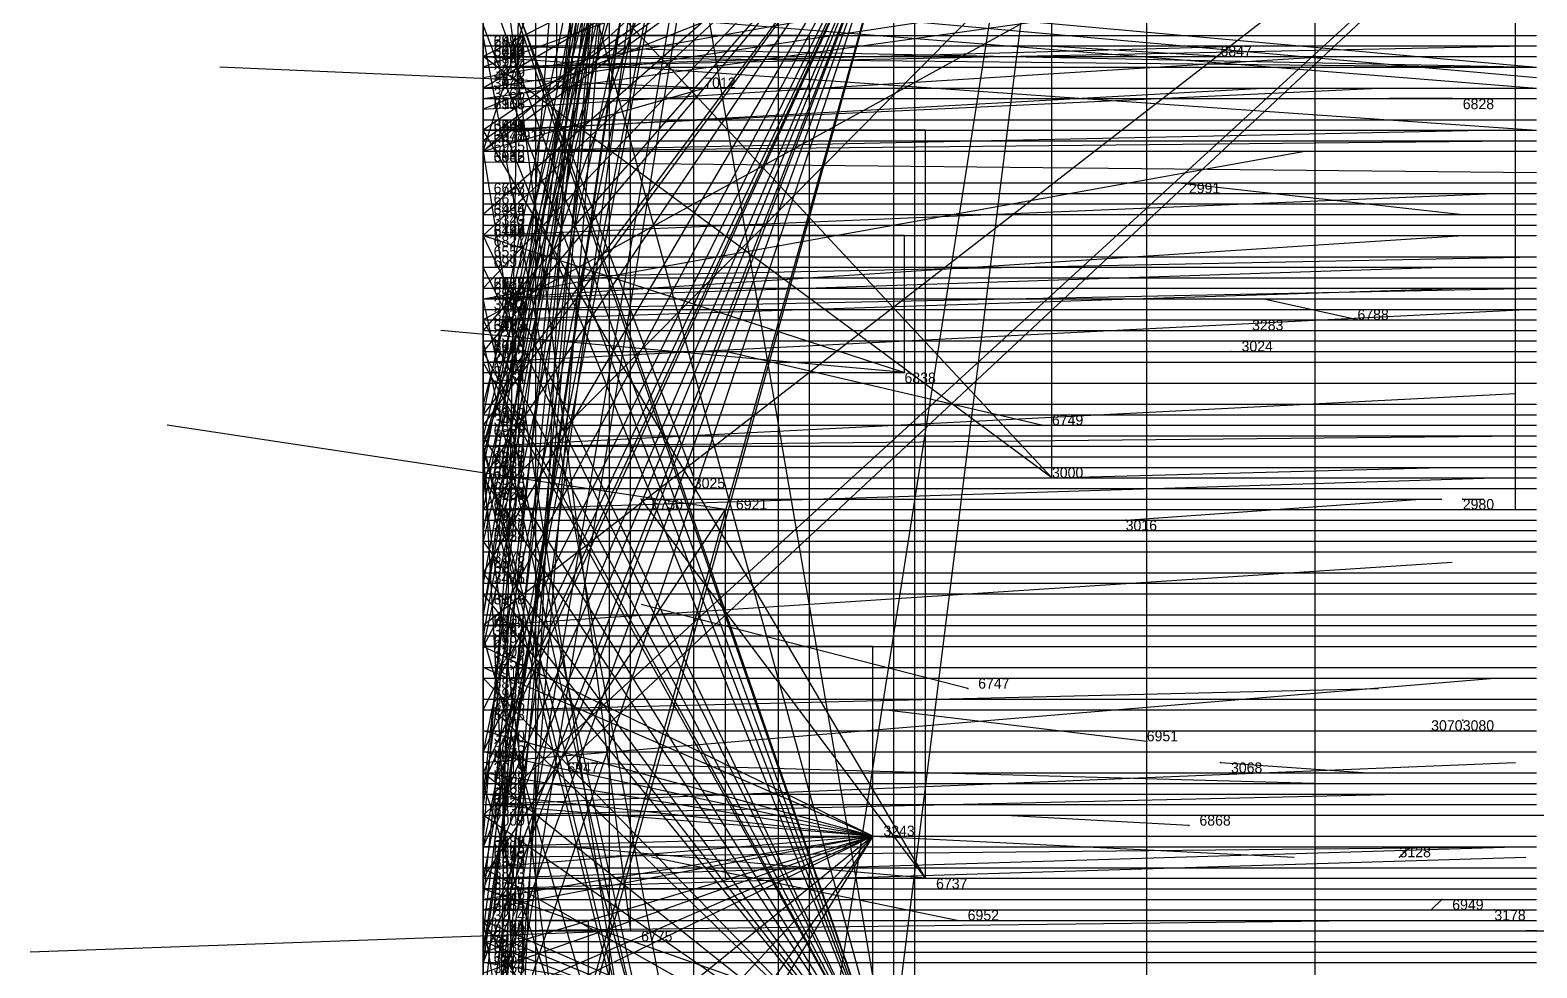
# Model space of a CAD drawing. Extents: x -0.07 to 1.1, y -0.07 to 1.1.
# Drawn here: x -0.043 to 0.1, y 0.8145 to 0.9035 of the extents above; entities that cross this region are included whole.
import ezdxf

# ---------------------------------------------------------------- set-up
doc = ezdxf.new("R2010")
doc.units = 0
for name, color, linetype in [('Clients', 3, 'CONTINUOUS'), ('Facilities', 3, 'CONTINUOUS'), ('Facilities_lines', 3, 'CONTINUOUS'), ('Min_max_boxes', 1, 'CONTINUOUS'), ('Normals', 1, 'CONTINUOUS'), ('Source_points', 5, 'CONTINUOUS'), ('Text', 3, 'CONTINUOUS')]:
    doc.layers.add(name, color=color, linetype=linetype)

msp = doc.modelspace()

# ---------------------------------------------------------------- linework, layer by layer
at = {"layer": 'Clients', "color": 5}
for p in [(0, 0.903, 0.193), (0, 0.901, 0.243), (0, 0.901, 0.267), (0, 0.9, 0.993), (0, 0.899, 0.023), (0, 0.898, 0.191), (0, 0.898, 0.024), (0, 0.897, 0.027), (0.021, 0.898, 1), (0, 0.896, 0.988), (0, 0.894, 0.147), (0, 0.894, 0.212), (0, 0.894, 0.986), (0.002, 0.894, 1), (0, 0.893, 0.146), (0, 0.892, 0.141), (0, 0.889, 0.797), (0, 0.886, 0.086), (0, 0.886, 0.303), (0, 0.885, 0.868), (0, 0.884, 0.244), (0, 0.884, 0.24), (0, 0.884, 0.897), (0, 0.881, 0.8), (0, 0.879, 0.207), (0, 0.879, 0.294), (0, 0.878, 0.226), (0, 0.878, 0.049), (0, 0.878, 0.019), (0, 0.878, 0.339), (0, 0.876, 0.273), (0, 0.876, 0.813), (0, 0.876, 0.979), (0, 0.875, 0.187), (0, 0.875, 0.288), (0, 0.874, 0.244), (0, 0.873, 0.178), (0, 0.873, 0.809), (0, 0.872, 0.769), (0, 0.87, 0.3), (0.04, 0.871, 1), (0, 0.868, 0.422), (0, 0.868, 0.669), (0, 0.867, 0.095), (0, 0.867, 0.419), (0, 0.866, 0.098), (0, 0.865, 0.653), (0, 0.865, 0.765), (0, 0.864, 0.093), (0, 0.863, 0.598), (0, 0.862, 0.093), (0, 0.862, 0.528), (0, 0.861, 0.189), (0, 0.861, 0.821), (0, 0.86, 0.825), (0, 0.86, 0.677), (0, 0.86, 0.68), (0, 0.86, 0.715), (0.02, 0.861), (0.015, 0.859, 1), (0, 0.858, 0.518), (0, 0.857, 0.259), (0, 0.857, 0.342), (0.023, 0.858, 1), (0, 0.856, 0.425), (0, 0.855, 0.679), (0, 0.855, 0.897), (0, 0.852, 0.129), (0, 0.852, 0.379), (0, 0.852, 0.833), (0, 0.851, 0.4), (0, 0.85, 0.422), (0, 0.85, 0.912), (0, 0.848, 0.432), (0, 0.848, 0.551), (0, 0.847, 0.459), (0, 0.847, 0.977), (0, 0.846, 0.178), (0, 0.846, 0.273), (0, 0.846, 0.45), (0, 0.845, 0.149), (0, 0.845, 0.27), (0, 0.845, 0.722), (0, 0.843, 0.341), (0, 0.842, 0.866), (0, 0.842, 0.855), (0, 0.839, 0.201), (0.001, 0.839, 1), (0, 0.837, 0.337), (0, 0.835, 0.146), (0, 0.835, 0.318), (0, 0.835, 0.669), (0.008, 0.834, 1), (0, 0.833, 0.167), (0, 0.833, 0.17), (0, 0.833, 0.809), (0, 0.832, 0.188), (0, 0.832, 0.144), (0, 0.831, 0.403), (0, 0.831, 0.608), (0, 0.83, 0.302), (0, 0.83, 0.274), (0, 0.83, 0.579), (0, 0.829, 0.835), (0, 0.829, 0.999), (0, 0.827, 0.529), (0, 0.826, 0.13), (0, 0.826, 0.268), (0, 0.826, 0.704), (0, 0.826, 0.531), (0, 0.824, 0.349), (0, 0.824, 0.808), (0, 0.823, 0.704), (0, 0.822, 0.166), (0, 0.822, 0.227), (0, 0.821, 0.276), (0, 0.821, 0.409), (0, 0.821, 0.635), (0, 0.82, 0.246), (0, 0.82, 0.413), (0, 0.819, 0.875), (0, 0.818, 0.572), (0, 0.818, 1), (0, 0.817, 0.118), (0, 0.817, 0.86), (0, 0.817, 0.806), (0.014, 0.818, 1), (0, 0.816, 0.231), (0, 0.816, 0.508), (0, 0.816, 0.751), (0, 0.815, 0.129), (0, 0.815, 0.225), (0, 0.815, 0.498)]:
    msp.add_point(p, dxfattribs=at)
at = {"layer": 'Facilities', "color": 3}
for p in [(0, 0.902, 0.378), (0, 0.902, 0.55), (0, 0.902, 0.8), (0, 0.901, 0.66), (0, 0.901, 0.528), (0, 0.901, 0.958), (0, 0.9, 0.06), (0, 0.9, 0.502), (0.07, 0.901, 1), (0, 0.898, 0.414), (0, 0.897, 0.443), (0.092, 0.897, 1), (0, 0.895, 0.467), (0, 0.894, 0.449), (0, 0.893, 0.516), (0, 0.892, 0.723), (0, 0.892, 0.967), (0, 0.892, 0.957), (0, 0.891, 0.935), (0.066, 0.889), (0, 0.888, 0.724), (0, 0.887, 0.552), (0, 0.886, 0.783), (0, 0.885, 0.478), (0, 0.885, 0.364), (0, 0.884, 0.969), (0, 0.882, 0.591), (0, 0.88, 0.072), (0, 0.88, 0.078), (0, 0.88, 0.654), (0, 0.878, 0.045), (0, 0.877, 0.072), (0, 0.877, 0.493), (0, 0.876, 0.453), (0.083, 0.876, 1), (0, 0.874, 0.75), (0.073, 0.875), (0.071, 0.873), (0, 0.872, 0.065), (0.053, 0.866, 1), (0, 0.864, 0.058), (0, 0.864, 0.944), (0, 0.861, 0.924), (0.054, 0.861), (0.093, 0.859), (0, 0.858, 0.952), (0.061, 0.857), (0, 0.854, 0.082), (0, 0.847, 0.072), (0, 0.84, 0.92), (0.046, 0.841, 1), (0.09, 0.837), (0.093, 0.838), (0.063, 0.836, 1), (0, 0.834, 0.951), (0.07, 0.834), (0, 0.83, 0.944), (0.037, 0.827), (0.067, 0.828, 1), (0, 0.825, 0.05), (0.087, 0.825), (0, 0.823, 0.945), (0.042, 0.823, 1), (0, 0.822, 0.928), (0, 0.82, 0.049), (0.091, 0.821, 1), (0.096, 0.82), (0, 0.819, 0.911), (0.045, 0.819, 1), (0.1, 0.818, 1)]:
    msp.add_point(p, dxfattribs=at)
at = {"layer": 'Facilities_lines', "color": 3}
for p, q in [((0.027, 1, 0.46), (0, 0.846, 0.45)), ((0.027, 1, 0.46), (0, 0.867, 0.419)), ((0.027, 1, 0.46), (0, 0.848, 0.432)), ((0.027, 1, 0.46), (0, 0.805, 0.481)), ((0.027, 1, 0.46), (0, 0.851, 0.4)), ((0.027, 1, 0.46), (0, 0.856, 0.425)), ((0.027, 1, 0.46), (0, 0.815, 0.498)), ((0.027, 1, 0.46), (0, 0.862, 0.528)), ((0.027, 1, 0.46), (0, 0.816, 0.508)), ((0.027, 1, 0.46), (0, 0.858, 0.518)), ((0.014, 1, 0.465), (0, 0.827, 0.529)), ((0.034, 1, 0.676), (0, 0.855, 0.679)), ((0.034, 1, 0.676), (0, 0.86, 0.677)), ((0.034, 1, 0.676), (0, 0.86, 0.68)), ((0.034, 1, 0.676), (0, 0.823, 0.704)), ((0.034, 1, 0.676), (0, 0.865, 0.653)), ((0.034, 1, 0.676), (0, 0.792, 0.672)), ((0.034, 1, 0.676), (0, 0.826, 0.704)), ((0.034, 1, 0.676), (0, 0.801, 0.676)), ((0.034, 1, 0.676), (0, 0.868, 0.669)), ((0.034, 1, 0.676), (0, 0.86, 0.715)), ((0.034, 1, 0.676), (0, 0.863, 0.598)), ((0.034, 1, 0.676), (0, 0.835, 0.669)), ((0.034, 1, 0.676), (0, 0.845, 0.722)), ((0.019, 1, 0.651), (0, 0.821, 0.635)), ((0.019, 1, 0.651), (0, 0.77, 0.652)), ((0.019, 1, 0.651), (0, 0.788, 0.644)), ((0.019, 1, 0.651), (0, 0.793, 0.649)), ((0.019, 1, 0.651), (0, 0.81, 0.627)), ((0.019, 1, 0.651), (0, 0.831, 0.608)), ((0.023, 1, 0.613), (0, 0.83, 0.579)), ((0.023, 1, 0.613), (0, 0.848, 0.551)), ((0.023, 1, 0.613), (0, 0.818, 0.572)), ((0.005, 1, 0.964), (0, 0.716, 0.995)), ((0.063, 1, 0.037), (0.028, 0.776)), ((0.063, 1, 0.037), (0.033, 0.76)), ((0.039, 0.802, 1), (0.006, 0.995, 1)), ((0, 0.992, 0.015), (0, 0.898, 0.024)), ((0, 0.988, 0.51), (0, 0.774, 0.469)), ((0, 0.982, 0.399), (0, 0.779, 0.402)), ((0, 0.73, 0.036), (0.012, 0.981)), ((0, 0.864, 0.944), (0.041, 0.978, 1)), ((0, 0.968, 0.755), (0, 0.743, 0.751)), ((0, 0.968, 0.755), (0, 0.744, 0.752)), ((0, 0.968, 0.755), (0, 0.718, 0.756)), ((0, 0.968, 0.755), (0, 0.774, 0.737)), ((0, 0.968, 0.755), (0, 0.816, 0.751)), ((0, 0.968, 0.755), (0, 0.805, 0.723)), ((0, 0.968, 0.755), (0, 0.794, 0.713)), ((0, 0.968, 0.755), (0, 0.797, 0.721)), ((0, 0.968, 0.755), (0, 0.798, 0.75)), ((0, 0.968, 0.755), (0, 0.774, 0.747)), ((0, 0.968, 0.755), (0, 0.86, 0.825)), ((0, 0.968, 0.755), (0, 0.889, 0.797)), ((0, 0.968, 0.755), (0, 0.885, 0.868)), ((0, 0.892, 0.967), (0.079, 0.964, 1)), ((0, 0.961, 0.391), (0, 0.711, 0.386)), ((0, 0.96, 0.397), (0, 0.738, 0.421)), ((0, 0.96, 0.397), (0, 0.724, 0.389)), ((0, 0.96, 0.397), (0, 0.713, 0.394)), ((0, 0.96, 0.397), (0, 0.724, 0.389)), ((0, 0.878, 0.045), (0, 0.957, 0.011)), ((0, 0.858, 0.952), (0.098, 0.957, 1)), ((0, 0.955, 0.549), (0, 0.699, 0.543)), ((0, 0.955, 0.549), (0, 0.728, 0.539)), ((0, 0.955, 0.549), (0, 0.722, 0.546)), ((0, 0.955, 0.549), (0, 0.718, 0.54)), ((0, 0.955, 0.549), (0, 0.703, 0.541)), ((0, 0.955, 0.549), (0, 0.803, 0.479)), ((0, 0.955, 0.549), (0, 0.726, 0.518)), ((0, 0.955, 0.549), (0, 0.826, 0.531)), ((0, 0.955, 0.549), (0, 0.757, 0.579)), ((0, 0.955, 0.549), (0, 0.765, 0.592)), ((0, 0.955, 0.549), (0, 0.77, 0.566)), ((0, 0.955, 0.549), (0, 0.798, 0.573)), ((0, 0.955, 0.549), (0, 0.81, 0.485)), ((0, 0.955, 0.549), (0, 0.761, 0.497)), ((0, 0.955, 0.549), (0, 0.779, 0.497)), ((0, 0.955, 0.549), (0, 0.755, 0.501)), ((0, 0.955, 0.549), (0, 0.745, 0.514)), ((0, 0.955, 0.549), (0, 0.77, 0.507)), ((0, 0.955, 0.549), (0, 0.748, 0.528)), ((0, 0.955, 0.549), (0, 0.79, 0.551)), ((0, 0.955, 0.549), (0, 0.783, 0.54)), ((0, 0.955, 0.549), (0, 0.741, 0.575)), ((0, 0.955, 0.549), (0, 0.754, 0.576)), ((0, 0.955, 0.549), (0, 0.76, 0.566)), ((0, 0.955, 0.549), (0, 0.765, 0.518)), ((0, 0.955, 0.549), (0, 0.781, 0.586)), ((0, 0.955, 0.549), (0, 0.793, 0.568)), ((0, 0.955, 0.549), (0, 0.766, 0.581)), ((0, 0.951, 0.371), (0, 0.783, 0.436)), ((0.129, 0.947, 1), (0, 0.896, 0.988)), ((0.129, 0.947, 1), (0, 0.876, 0.979)), ((0.129, 0.947, 1), (0, 0.9, 0.993)), ((0.129, 0.947, 1), (0, 0.829, 0.999)), ((0.129, 0.947, 1), (0, 0.847, 0.977)), ((0.129, 0.947, 1), (0.008, 0.834, 1)), ((0.039, 0.802, 1), (0, 0.944, 0.979)), ((0, 0.94, 0.318), (0, 0.85, 0.422)), ((0, 0.94, 0.318), (0, 0.79, 0.411)), ((0, 0.94, 0.318), (0, 0.82, 0.413)), ((0, 0.94, 0.318), (0, 0.847, 0.459)), ((0, 0.94, 0.318), (0, 0.868, 0.422)), ((0, 0.94, 0.318), (0, 0.821, 0.409)), ((0, 0.938, 0.345), (0, 0.784, 0.439)), ((0, 0.937, 0.461), (0, 0.759, 0.468)), ((0, 0.937, 0.461), (0, 0.752, 0.483)), ((0, 0.937, 0.461), (0, 0.737, 0.491)), ((0, 0.937, 0.461), (0, 0.722, 0.477)), ((0, 0.934, 0.407), (0, 0.698, 0.403)), ((0, 0.934, 0.407), (0, 0.705, 0.413)), ((0, 0.934, 0.407), (0, 0.738, 0.452)), ((0, 0.934, 0.407), (0, 0.693, 0.4)), ((0, 0.934, 0.407), (0, 0.702, 0.425)), ((0, 0.932, 0.7), (0, 0.756, 0.708)), ((0, 0.932, 0.7), (0, 0.74, 0.721)), ((0, 0.932, 0.7), (0, 0.749, 0.693)), ((0, 0.932, 0.7), (0, 0.72, 0.721)), ((0, 0.932, 0.7), (0, 0.718, 0.7)), ((0, 0.932, 0.7), (0, 0.705, 0.682)), ((0, 0.932, 0.7), (0, 0.72, 0.705)), ((0, 0.932, 0.7), (0, 0.73, 0.715)), ((0, 0.932, 0.7), (0, 0.742, 0.666)), ((0, 0.932, 0.7), (0, 0.749, 0.659)), ((0, 0.932, 0.7), (0, 0.742, 0.641)), ((0, 0.932, 0.7), (0, 0.759, 0.661)), ((0, 0.892, 0.967), (0.012, 0.93, 1)), ((0, 0.928, 0.66), (0, 0.739, 0.612)), ((0, 0.928, 0.66), (0, 0.703, 0.646)), ((0, 0.878, 0.045), (0, 0.926, 0.025)), ((0, 0.926, 0.689), (0, 0.676, 0.687)), ((0, 0.926, 0.689), (0, 0.687, 0.69)), ((0, 0.926, 0.689), (0, 0.752, 0.624)), ((0, 0.926, 0.689), (0, 0.749, 0.633)), ((0, 0.864, 0.944), (0.018, 0.925, 1)), ((0, 0.924, 0.882), (0.014, 0.818, 1)), ((0.041, 0.922), (0, 0.817, 0.118)), ((0.041, 0.922), (0, 0.833, 0.167)), ((0.041, 0.922), (0, 0.822, 0.166)), ((0.041, 0.922), (0, 0.776, 0.092)), ((0.041, 0.922), (0, 0.892, 0.141)), ((0.041, 0.922), (0, 0.839, 0.201)), ((0.041, 0.922), (0, 0.893, 0.146)), ((0.041, 0.922), (0, 0.866, 0.098)), ((0.041, 0.922), (0, 0.774, 0.086)), ((0.041, 0.922), (0, 0.867, 0.095)), ((0.041, 0.922), (0, 0.835, 0.146)), ((0.041, 0.922), (0, 0.826, 0.13)), ((0.041, 0.922), (0, 0.873, 0.178)), ((0.041, 0.922), (0, 0.886, 0.086)), ((0.041, 0.922), (0, 0.884, 0.244)), ((0.041, 0.922), (0, 0.809, 0.12)), ((0.041, 0.922), (0, 0.884, 0.24)), ((0.041, 0.922), (0, 0.815, 0.129)), ((0.041, 0.922), (0, 0.875, 0.187)), ((0.041, 0.922), (0, 0.861, 0.189)), ((0.041, 0.922), (0, 0.832, 0.144)), ((0.041, 0.922), (0, 0.894, 0.147)), ((0.041, 0.922), (0, 0.852, 0.129)), ((0.041, 0.922), (0, 0.8, 0.09)), ((0.041, 0.922), (0, 0.894, 0.212)), ((0.041, 0.922), (0, 0.879, 0.207)), ((0.041, 0.922), (0, 0.898, 0.191)), ((0.041, 0.922), (0, 0.845, 0.149)), ((0.041, 0.922), (0, 0.901, 0.267)), ((0.054, 0.861), (0, 0.919, 0.115)), ((0.039, 0.802, 1), (0, 0.915, 0.866)), ((0, 0.914, 0.134), (0.02, 0.861)), ((0, 0.914, 0.462), (0, 0.701, 0.491)), ((0, 0.914, 0.462), (0, 0.677, 0.449)), ((0, 0.914, 0.462), (0, 0.689, 0.482)), ((0, 0.914, 0.462), (0, 0.698, 0.442)), ((0.039, 0.802, 1), (0, 0.914, 0.864)), ((0.039, 0.802, 1), (0, 0.909, 0.849)), ((0, 0.878, 0.045), (0, 0.905, 0.006)), ((0.039, 0.802, 1), (0, 0.904, 0.903)), ((0.031, 0.737), (0, 0.903, 0.193)), ((0.054, 0.861), (0, 0.901, 0.243)), ((0, 0.901, 0.66), (0, 0.662, 0.657)), ((0, 0.901, 0.66), (0, 0.728, 0.589)), ((0, 0.659, 0.037), (0, 0.899, 0.023)), ((0, 0.892, 0.967), (0.021, 0.898, 1)), ((0, 0.878, 0.045), (0, 0.897, 0.027)), ((0.042, 0.823, 1), (0, 0.894, 0.986)), ((0.039, 0.802, 1), (0.002, 0.894, 1)), ((0, 0.892, 0.967), (0.023, 0.747, 1)), ((0, 0.878, 0.045), (0, 0.886, 0.303)), ((0.039, 0.802, 1), (0, 0.884, 0.897)), ((0, 0.884, 0.969), (0.04, 0.871, 1)), ((0.039, 0.802, 1), (0, 0.881, 0.8)), ((0, 0.878, 0.045), (0, 0.879, 0.294)), ((0.031, 0.737), (0, 0.878, 0.226)), ((0, 0.878, 0.045), (0, 0.768, 0.015)), ((0, 0.878, 0.045), (0, 0.878, 0.049)), ((0, 0.878, 0.045), (0, 0.766, 0.028)), ((0, 0.878, 0.045), (0, 0.796, 0.014)), ((0, 0.878, 0.045), (0, 0.878, 0.019)), ((0, 0.878, 0.045), (0, 0.875, 0.288)), ((0, 0.878, 0.045), (0, 0.876, 0.273)), ((0, 0.878, 0.045), (0, 0.87, 0.3)), ((0, 0.878, 0.045), (0, 0.852, 0.379)), ((0, 0.878, 0.045), (0, 0.857, 0.259)), ((0, 0.878, 0.045), (0, 0.857, 0.342)), ((0, 0.878, 0.045), (0, 0.846, 0.273)), ((0, 0.878, 0.045), (0, 0.878, 0.339)), ((0.039, 0.802, 1), (0, 0.876, 0.813)), ((0.031, 0.737), (0, 0.874, 0.244)), ((0.039, 0.802, 1), (0, 0.873, 0.809)), ((0.039, 0.802, 1), (0, 0.872, 0.769)), ((0.039, 0.802, 1), (0, 0.865, 0.765)), ((0.031, 0.737), (0, 0.864, 0.093)), ((0, 0.864, 0.058), (0.005, 0.775)), ((0, 0.864, 0.944), (0.015, 0.808, 1)), ((0.031, 0.737), (0, 0.862, 0.093)), ((0.039, 0.802, 1), (0, 0.861, 0.821)), ((0, 0.861, 0.924), (0.02, 0.708, 1)), ((0.042, 0.823, 1), (0.015, 0.859, 1)), ((0, 0.823, 0.945), (0.023, 0.858, 1)), ((0.039, 0.802, 1), (0, 0.855, 0.897)), ((0.039, 0.802, 1), (0, 0.852, 0.833)), ((0.039, 0.802, 1), (0, 0.85, 0.912)), ((0.031, 0.737), (0, 0.846, 0.178)), ((0.037, 0.827), (0, 0.845, 0.27)), ((0.037, 0.827), (0, 0.843, 0.341)), ((0.039, 0.802, 1), (0, 0.842, 0.866)), ((0.039, 0.802, 1), (0, 0.842, 0.855)), ((0.039, 0.802, 1), (0.001, 0.839, 1)), ((0.037, 0.827), (0, 0.837, 0.337)), ((0.037, 0.827), (0, 0.835, 0.318)), ((0.037, 0.827), (0, 0.833, 0.17)), ((0.039, 0.802, 1), (0, 0.833, 0.809)), ((0.031, 0.737), (0, 0.832, 0.188)), ((0.037, 0.827), (0, 0.831, 0.403)), ((0.037, 0.827), (0, 0.83, 0.302)), ((0.037, 0.827), (0, 0.83, 0.274)), ((0.039, 0.802, 1), (0, 0.829, 0.835)), ((0.037, 0.827), (0, 0.787, 0.18)), ((0.037, 0.827), (0, 0.816, 0.231)), ((0.037, 0.827), (0, 0.797, 0.132)), ((0.037, 0.827), (0, 0.774, 0.161)), ((0.037, 0.827), (0, 0.82, 0.246)), ((0.037, 0.827), (0, 0.814, 0.143)), ((0.037, 0.827), (0, 0.767, 0.122)), ((0.037, 0.827), (0, 0.811, 0.282)), ((0.037, 0.827), (0, 0.821, 0.276)), ((0.037, 0.827), (0, 0.809, 0.278)), ((0.037, 0.827), (0, 0.826, 0.268)), ((0.037, 0.827), (0, 0.824, 0.349)), ((0.039, 0.802, 1), (0, 0.824, 0.808)), ((0.037, 0.809), (0, 0.822, 0.227)), ((0.039, 0.802, 1), (0, 0.819, 0.875)), ((0, 0.819, 0.911), (0.01, 0.802, 1)), ((0, 0.819, 0.911), (0.008, 0.77, 1)), ((0.039, 0.802, 1), (0, 0.818, 1)), ((0.039, 0.802, 1), (0, 0.817, 0.86)), ((0.039, 0.802, 1), (0, 0.817, 0.806)), ((0.037, 0.809), (0, 0.815, 0.225))]:
    msp.add_line(p, q, dxfattribs=at)
at = {"layer": 'Min_max_boxes', "color": 1}
for p, q in [((0, 1), (0, 0.774)), ((0, 1, 0.288), (0, 0.774, 0.288)), ((0, 1, 0.291), (0, 0.79, 0.291)), ((0, 1, 0.459), (0, 0.79, 0.459)), ((0, 1, 0.345), (0, 0.805, 0.345)), ((0, 1, 0.585), (0, 0.805, 0.585)), ((0, 1, 0.399), (0, 0.779, 0.399)), ((0, 1, 0.402), (0, 0.779, 0.402)), ((0, 1, 0.465), (0, 0.827, 0.465)), ((0, 1, 0.529), (0, 0.827, 0.529)), ((0, 1, 0.596), (0, 0.792, 0.596)), ((0, 1, 0.733), (0, 0.792, 0.733)), ((0, 1, 0.579), (0, 0.77, 0.579)), ((0, 1, 0.652), (0, 0.77, 0.652)), ((0, 1, 0.456), (0, 0.774, 0.456)), ((0, 1, 0.51), (0, 0.774, 0.51)), ((0, 1, 0.462), (0, 0.818, 0.462)), ((0, 1, 0.627), (0, 0.818, 0.627)), ((0, 1, 0.964), (0, 0.716, 0.964)), ((0, 1, 0.995), (0, 0.716, 0.995)), ((0, 1, 0.772), (0, 0.829, 0.772)), ((0, 1, 1), (0, 0.829, 1)), ((0.005, 0.716, 0.964), (0.005, 1, 0.964)), ((0.005, 0.716, 0.995), (0.005, 1, 0.995)), ((0.014, 0.827, 0.465), (0.014, 1, 0.465)), ((0.014, 0.827, 0.529), (0.014, 1, 0.529)), ((0.028, 1), (0.028, 0.76)), ((0.028, 1, 0.037), (0.028, 0.76, 0.037)), ((0.063, 0.76), (0.063, 1)), ((0.063, 0.76, 0.037), (0.063, 1, 0.037)), ((0, 0.995, 0.765), (0, 0.581, 0.765)), ((0, 0.995, 1), (0, 0.581, 1)), ((0.039, 0.581, 0.765), (0.039, 0.995, 0.765)), ((0.039, 0.581, 1), (0.039, 0.995, 1)), ((0, 0.992), (0, 0.898)), ((0, 0.992, 0.024), (0, 0.898, 0.024)), ((0.007, 0.898), (0.007, 0.992)), ((0.007, 0.898, 0.024), (0.007, 0.992, 0.024)), ((0, 0.981), (0, 0.73)), ((0, 0.981, 0.036), (0, 0.73, 0.036)), ((0.012, 0.73), (0.012, 0.981)), ((0.012, 0.73, 0.036), (0.012, 0.981, 0.036)), ((0, 0.978, 0.944), (0, 0.808, 0.944)), ((0, 0.978, 1), (0, 0.808, 1)), ((0.041, 0.808, 0.944), (0.041, 0.978, 0.944)), ((0.041, 0.808, 1), (0.041, 0.978, 1)), ((0, 0.718, 0.713), (0, 0.968, 0.713)), ((0, 0.968, 0.713), (0, 0.718, 0.713)), ((0, 0.718, 0.868), (0, 0.968, 0.868)), ((0, 0.968, 0.868), (0, 0.718, 0.868)), ((0, 0.964, 0.967), (0, 0.747, 0.967)), ((0, 0.964, 1), (0, 0.747, 1)), ((0.079, 0.747, 0.967), (0.079, 0.964, 0.967)), ((0.079, 0.747, 1), (0.079, 0.964, 1)), ((0, 0.711, 0.386), (0, 0.961, 0.386)), ((0, 0.961, 0.386), (0, 0.711, 0.386)), ((0, 0.711, 0.391), (0, 0.961, 0.391)), ((0, 0.961, 0.391), (0, 0.711, 0.391)), ((0, 0.713, 0.389), (0, 0.96, 0.389)), ((0, 0.96, 0.389), (0, 0.713, 0.389)), ((0, 0.713, 0.421), (0, 0.96, 0.421)), ((0, 0.96, 0.421), (0, 0.713, 0.421)), ((0, 0.766, 0.006), (0, 0.957, 0.006)), ((0, 0.957, 0.006), (0, 0.766, 0.006)), ((0, 0.766, 0.379), (0, 0.957, 0.379)), ((0, 0.957, 0.379), (0, 0.766, 0.379)), ((0, 0.957, 0.952), (0, 0.858, 0.952)), ((0, 0.957, 1), (0, 0.858, 1)), ((0.098, 0.858, 0.952), (0.098, 0.957, 0.952)), ((0.098, 0.858, 1), (0.098, 0.957, 1)), ((0, 0.699, 0.479), (0, 0.955, 0.479)), ((0, 0.955, 0.479), (0, 0.699, 0.479)), ((0, 0.699, 0.592), (0, 0.955, 0.592)), ((0, 0.955, 0.592), (0, 0.699, 0.592)), ((0, 0.783, 0.371), (0, 0.951, 0.371)), ((0, 0.951, 0.371), (0, 0.783, 0.371)), ((0, 0.783, 0.436), (0, 0.951, 0.436)), ((0, 0.951, 0.436), (0, 0.783, 0.436)), ((0, 0.784, 0.345), (0, 0.938, 0.345)), ((0, 0.938, 0.345), (0, 0.784, 0.345)), ((0, 0.784, 0.439), (0, 0.938, 0.439)), ((0, 0.938, 0.439), (0, 0.784, 0.439)), ((0, 0.722, 0.461), (0, 0.937, 0.461)), ((0, 0.937, 0.461), (0, 0.722, 0.461)), ((0, 0.722, 0.491), (0, 0.937, 0.491)), ((0, 0.937, 0.491), (0, 0.722, 0.491)), ((0, 0.693, 0.4), (0, 0.934, 0.4)), ((0, 0.934, 0.4), (0, 0.693, 0.4)), ((0, 0.693, 0.452), (0, 0.934, 0.452)), ((0, 0.934, 0.452), (0, 0.693, 0.452)), ((0, 0.705, 0.641), (0, 0.932, 0.641)), ((0, 0.932, 0.641), (0, 0.705, 0.641)), ((0, 0.705, 0.721), (0, 0.932, 0.721)), ((0, 0.932, 0.721), (0, 0.705, 0.721)), ((0, 0.703, 0.612), (0, 0.928, 0.612)), ((0, 0.928, 0.612), (0, 0.703, 0.612)), ((0, 0.703, 0.66), (0, 0.928, 0.66)), ((0, 0.928, 0.66), (0, 0.703, 0.66)), ((0, 0.676, 0.624), (0, 0.926, 0.624)), ((0, 0.926, 0.624), (0, 0.676, 0.624)), ((0, 0.676, 0.69), (0, 0.926, 0.69)), ((0, 0.926, 0.69), (0, 0.676, 0.69)), ((0, 0.924, 0.882), (0, 0.818, 0.882)), ((0, 0.924, 1), (0, 0.818, 1)), ((0.014, 0.818, 0.882), (0.014, 0.924, 0.882)), ((0.014, 0.818, 1), (0.014, 0.924, 1)), ((0, 0.919), (0, 0.861)), ((0, 0.919, 0.243), (0, 0.861, 0.243)), ((0.054, 0.861), (0.054, 0.919)), ((0.054, 0.861, 0.243), (0.054, 0.919, 0.243)), ((0, 0.914), (0, 0.861)), ((0, 0.914, 0.134), (0, 0.861, 0.134)), ((0, 0.677, 0.442), (0, 0.914, 0.442)), ((0, 0.914, 0.442), (0, 0.677, 0.442)), ((0, 0.677, 0.491), (0, 0.914, 0.491)), ((0, 0.914, 0.491), (0, 0.677, 0.491)), ((0.02, 0.861), (0.02, 0.914)), ((0.02, 0.861, 0.134), (0.02, 0.914, 0.134)), ((0.031, 0.903), (0, 0.903)), ((0, 0.903), (0, 0.679)), ((0.031, 0.903, 0.369), (0, 0.903, 0.369)), ((0, 0.903, 0.369), (0, 0.679, 0.369)), ((0, 0.903), (0, 0.903, 0.369)), ((0.031, 0.679), (0.031, 0.903)), ((0.031, 0.679, 0.369), (0.031, 0.903, 0.369)), ((0.031, 0.903), (0.031, 0.903, 0.369)), ((0, 0.662, 0.589), (0, 0.901, 0.589)), ((0, 0.901, 0.589), (0, 0.901, 0.589)), ((0, 0.901, 0.589), (0, 0.662, 0.589)), ((0, 0.662, 0.66), (0, 0.901, 0.66)), ((0, 0.901, 0.66), (0, 0.901, 0.66)), ((0, 0.901, 0.66), (0, 0.662, 0.66)), ((0, 0.901, 0.589), (0, 0.901, 0.66)), ((0, 0.901, 0.589), (0, 0.901, 0.66)), ((0, 0.658, 0.013), (0, 0.899, 0.013)), ((0, 0.899, 0.013), (0, 0.899, 0.013)), ((0, 0.899, 0.013), (0, 0.658, 0.013)), ((0, 0.658, 0.4), (0, 0.899, 0.4)), ((0, 0.899, 0.4), (0, 0.899, 0.4)), ((0, 0.899, 0.4), (0, 0.658, 0.4)), ((0, 0.899, 0.013), (0, 0.899, 0.4)), ((0, 0.899, 0.013), (0, 0.899, 0.4)), ((0, 0.898), (0.007, 0.898)), ((0, 0.898, 0.024), (0.007, 0.898, 0.024)), ((0, 0.898), (0, 0.898, 0.024)), ((0.007, 0.898), (0.007, 0.898, 0.024)), ((0.042, 0.894, 0.986), (0, 0.894, 0.986)), ((0, 0.894, 0.986), (0, 0.823, 0.986)), ((0.042, 0.894, 1), (0, 0.894, 1)), ((0, 0.894, 1), (0, 0.823, 1)), ((0, 0.894, 0.986), (0, 0.894, 1)), ((0.042, 0.823, 0.986), (0.042, 0.894, 0.986)), ((0.042, 0.823, 1), (0.042, 0.894, 1)), ((0.042, 0.894, 0.986), (0.042, 0.894, 1)), ((0.04, 0.884, 0.969), (0, 0.884, 0.969)), ((0, 0.884, 0.969), (0, 0.871, 0.969)), ((0.04, 0.884, 1), (0, 0.884, 1)), ((0, 0.884, 1), (0, 0.871, 1)), ((0, 0.884, 0.969), (0, 0.884, 1)), ((0.04, 0.871, 0.969), (0.04, 0.884, 0.969)), ((0.04, 0.871, 1), (0.04, 0.884, 1)), ((0.04, 0.884, 0.969), (0.04, 0.884, 1)), ((0, 0.871, 0.969), (0.04, 0.871, 0.969)), ((0, 0.871, 1), (0.04, 0.871, 1)), ((0, 0.871, 0.969), (0, 0.871, 1)), ((0.04, 0.871, 0.969), (0.04, 0.871, 1)), ((0.005, 0.864), (0, 0.864)), ((0, 0.864), (0, 0.775)), ((0.005, 0.864, 0.058), (0, 0.864, 0.058)), ((0, 0.864, 0.058), (0, 0.775, 0.058)), ((0, 0.864), (0, 0.864, 0.058)), ((0.005, 0.775), (0.005, 0.864)), ((0.005, 0.775, 0.058), (0.005, 0.864, 0.058)), ((0.005, 0.864), (0.005, 0.864, 0.058)), ((0, 0.861), (0.02, 0.861)), ((0, 0.861, 0.134), (0.02, 0.861, 0.134)), ((0, 0.861), (0, 0.861, 0.134)), ((0, 0.861), (0.054, 0.861)), ((0, 0.861, 0.243), (0.054, 0.861, 0.243)), ((0, 0.861), (0, 0.861, 0.243)), ((0.02, 0.861, 0.924), (0, 0.861, 0.924)), ((0, 0.861, 0.924), (0, 0.708, 0.924)), ((0.02, 0.861, 1), (0, 0.861, 1)), ((0, 0.861, 1), (0, 0.708, 1)), ((0, 0.861, 0.924), (0, 0.861, 1)), ((0.02, 0.861), (0.02, 0.861, 0.134)), ((0.02, 0.708, 0.924), (0.02, 0.861, 0.924)), ((0.02, 0.708, 1), (0.02, 0.861, 1)), ((0.02, 0.861, 0.924), (0.02, 0.861, 1)), ((0.054, 0.861), (0.054, 0.861, 0.243)), ((0.023, 0.858, 0.945), (0, 0.858, 0.945)), ((0, 0.858, 0.945), (0, 0.823, 0.945)), ((0.023, 0.858, 1), (0, 0.858, 1)), ((0, 0.858, 1), (0, 0.823, 1)), ((0, 0.858, 0.945), (0, 0.858, 1)), ((0, 0.858, 0.952), (0.098, 0.858, 0.952)), ((0, 0.858, 1), (0.098, 0.858, 1)), ((0, 0.858, 0.952), (0, 0.858, 1)), ((0.023, 0.823, 0.945), (0.023, 0.858, 0.945)), ((0.023, 0.823, 1), (0.023, 0.858, 1)), ((0.023, 0.858, 0.945), (0.023, 0.858, 1)), ((0.098, 0.858, 0.952), (0.098, 0.858, 1)), ((0.037, 0.845), (0, 0.845)), ((0, 0.845), (0, 0.767)), ((0.037, 0.845, 0.403), (0, 0.845, 0.403)), ((0, 0.845, 0.403), (0, 0.767, 0.403)), ((0, 0.845), (0, 0.845, 0.403)), ((0.037, 0.767), (0.037, 0.845)), ((0.037, 0.767, 0.403), (0.037, 0.845, 0.403)), ((0.037, 0.845), (0.037, 0.845, 0.403)), ((0, 0.829, 0.772), (0.194, 0.829, 0.772)), ((0, 0.829, 1), (0.194, 0.829, 1)), ((0, 0.829, 0.772), (0, 0.829, 1)), ((0, 0.827, 0.465), (0.014, 0.827, 0.465)), ((0, 0.827, 0.529), (0.014, 0.827, 0.529)), ((0, 0.827, 0.465), (0, 0.827, 0.529)), ((0.014, 0.827, 0.465), (0.014, 0.827, 0.529)), ((0, 0.823, 0.986), (0.042, 0.823, 0.986)), ((0, 0.823, 1), (0.042, 0.823, 1)), ((0, 0.823, 0.986), (0, 0.823, 1)), ((0, 0.823, 0.945), (0.023, 0.823, 0.945)), ((0, 0.823, 1), (0.023, 0.823, 1)), ((0, 0.823, 0.945), (0, 0.823, 1)), ((0.023, 0.823, 0.945), (0.023, 0.823, 1)), ((0.042, 0.823, 0.986), (0.042, 0.823, 1)), ((0.037, 0.822), (0, 0.822)), ((0, 0.822), (0, 0.769)), ((0.037, 0.822, 0.227), (0, 0.822, 0.227)), ((0, 0.822, 0.227), (0, 0.769, 0.227)), ((0, 0.822), (0, 0.822, 0.227)), ((0.037, 0.769), (0.037, 0.822)), ((0.037, 0.769, 0.227), (0.037, 0.822, 0.227)), ((0.037, 0.822), (0.037, 0.822, 0.227)), ((0.01, 0.819, 0.911), (0, 0.819, 0.911)), ((0, 0.819, 0.911), (0, 0.77, 0.911)), ((0.01, 0.819, 1), (0, 0.819, 1)), ((0, 0.819, 1), (0, 0.77, 1)), ((0, 0.819, 0.911), (0, 0.819, 1)), ((0.01, 0.77, 0.911), (0.01, 0.819, 0.911)), ((0.01, 0.77, 1), (0.01, 0.819, 1)), ((0.01, 0.819, 0.911), (0.01, 0.819, 1)), ((0, 0.818, 0.462), (0.255, 0.818, 0.462)), ((0, 0.818, 0.627), (0.255, 0.818, 0.627)), ((0, 0.818, 0.462), (0, 0.818, 0.627)), ((0, 0.818, 0.882), (0.014, 0.818, 0.882)), ((0, 0.818, 1), (0.014, 0.818, 1)), ((0, 0.818, 0.882), (0, 0.818, 1)), ((0.014, 0.818, 0.882), (0.014, 0.818, 1))]:
    msp.add_line(p, q, dxfattribs=at)
at = {"layer": 'Normals', "color": 1}
for p, q in [((0, 0.899, 0.023), (0.084, 0.914, 0.075)), ((0, 0.898, 0.024), (0.086, 0.911, 0.074)), ((0, 0.897, 0.027), (0.086, 0.909, 0.077)), ((0, 0.909, 0.634), (0.1, 0.9, 0.635)), ((0, 0.908, 0.64), (0.1, 0.899, 0.641)), ((0, 0.906, 0.615), (0.1, 0.898, 0.615)), ((0, 0.903, 0.193), (0.1, 0.903, 0.193)), ((0, 0.9, 0.06), (0.099, 0.902, 0.077)), ((0, 0.902, 0.378), (0.1, 0.902, 0.378)), ((0, 0.902, 0.55), (0.1, 0.9, 0.549)), ((0, 0.902, 0.8), (0.1, 0.902, 0.8)), ((0, 0.9, 0.993), (0.073, 0.902, 0.925)), ((0.07, 0.901, 1), (0.053, 0.902, 1.099)), ((0.021, 0.898, 1), (-0.025, 0.9, 1.089)), ((0, 0.901, 0.243), (0.1, 0.901, 0.243)), ((0, 0.901, 0.267), (0.1, 0.901, 0.267)), ((0, 0.901, 0.66), (0.1, 0.894, 0.661)), ((0, 0.901, 0.528), (0.1, 0.901, 0.528)), ((0, 0.901, 0.958), (0.098, 0.9, 0.938)), ((0, 0.896, 0.988), (0.08, 0.901, 0.929)), ((0, 0.9, 0.502), (0.1, 0.9, 0.502)), ((0, 0.898, 0.191), (0.1, 0.898, 0.191)), ((0, 0.898, 0.414), (0.1, 0.898, 0.414)), ((0, 0.894, 0.986), (0.085, 0.898, 0.933)), ((0, 0.897, 0.443), (0.1, 0.897, 0.443)), ((0.002, 0.894, 1), (0.074, 0.898, 0.93)), ((0.092, 0.897, 1), (0.086, 0.897, 1.1)), ((0, 0.895, 0.467), (0.1, 0.895, 0.467)), ((0, 0.894, 0.147), (0.1, 0.894, 0.147)), ((0, 0.894, 0.212), (0.1, 0.894, 0.212)), ((0, 0.894, 0.449), (0.1, 0.894, 0.449)), ((0, 0.892, 0.967), (0.095, 0.894, 0.936)), ((0, 0.893, 0.146), (0.1, 0.893, 0.146)), ((0, 0.893, 0.516), (0.1, 0.893, 0.516)), ((0, 0.892, 0.957), (0.098, 0.893, 0.937)), ((0, 0.892, 0.141), (0.1, 0.892, 0.141)), ((0, 0.878, 0.019), (0.078, 0.892, 0.08)), ((0, 0.892, 0.723), (0.1, 0.892, 0.723)), ((0, 0.891, 0.935), (0.1, 0.89, 0.927)), ((0, 0.889, 0.797), (0.1, 0.889, 0.797)), ((0.066, 0.889), (0.093, 0.886, 0.096)), ((0, 0.888, 0.724), (0.1, 0.888, 0.724)), ((0, 0.884, 0.969), (0.096, 0.888, 0.944)), ((0, 0.887, 0.552), (0.1, 0.887, 0.552)), ((0, 0.886, 0.086), (0.1, 0.886, 0.086)), ((0, 0.886, 0.303), (0.1, 0.886, 0.303)), ((0, 0.886, 0.783), (0.1, 0.886, 0.783)), ((0, 0.885, 0.478), (0.1, 0.885, 0.478)), ((0, 0.885, 0.364), (0.1, 0.885, 0.364)), ((0, 0.885, 0.868), (0.1, 0.885, 0.868)), ((0, 0.884, 0.244), (0.1, 0.884, 0.244)), ((0, 0.884, 0.24), (0.1, 0.884, 0.24)), ((0, 0.878, 0.049), (0.093, 0.884, 0.085)), ((0, 0.884, 0.897), (0.1, 0.884, 0.897)), ((0, 0.88, 0.072), (0.1, 0.882, 0.079)), ((0, 0.882, 0.591), (0.1, 0.882, 0.591)), ((0, 0.878, 0.045), (0.091, 0.881, 0.086)), ((0, 0.881, 0.8), (0.1, 0.881, 0.8)), ((0, 0.88, 0.078), (0.1, 0.88, 0.081)), ((0, 0.88, 0.654), (0.1, 0.88, 0.654)), ((0, 0.877, 0.072), (0.1, 0.879, 0.079)), ((0, 0.879, 0.207), (0.1, 0.879, 0.207)), ((0, 0.879, 0.294), (0.1, 0.879, 0.294)), ((0, 0.876, 0.979), (0.093, 0.879, 0.943)), ((0, 0.878, 0.226), (0.1, 0.878, 0.226)), ((0, 0.878, 0.339), (0.1, 0.878, 0.339)), ((0, 0.872, 0.065), (0.099, 0.877, 0.075)), ((0, 0.877, 0.493), (0.1, 0.877, 0.493)), ((0.083, 0.876, 1), (0.074, 0.878, 1.1)), ((0, 0.876, 0.273), (0.1, 0.876, 0.273)), ((0, 0.876, 0.453), (0.1, 0.876, 0.453)), ((0, 0.876, 0.813), (0.1, 0.876, 0.813)), ((0.04, 0.871, 1), (-0.004, 0.875, 1.09)), ((0, 0.875, 0.187), (0.1, 0.875, 0.187)), ((0, 0.875, 0.288), (0.1, 0.875, 0.288)), ((0, 0.874, 0.244), (0.1, 0.874, 0.244)), ((0, 0.874, 0.75), (0.1, 0.874, 0.75)), ((0.073, 0.875), (0.094, 0.875, 0.098)), ((0, 0.873, 0.178), (0.1, 0.873, 0.178)), ((0, 0.873, 0.809), (0.1, 0.873, 0.809)), ((0.053, 0.866, 1), (0.023, 0.873, 1.095)), ((0.071, 0.873), (0.093, 0.873, 0.098)), ((0, 0.872, 0.769), (0.1, 0.872, 0.769)), ((0, 0.87, 0.3), (0.1, 0.87, 0.3)), ((0, 0.864, 0.058), (0.098, 0.869, 0.08)), ((0, 0.868, 0.422), (0.1, 0.868, 0.422)), ((0, 0.868, 0.669), (0.1, 0.868, 0.669)), ((0, 0.867, 0.095), (0.1, 0.867, 0.095)), ((0, 0.867, 0.419), (0.1, 0.867, 0.419)), ((0.023, 0.858, 1), (-0.03, 0.866, 1.084)), ((0, 0.866, 0.098), (0.1, 0.866, 0.098)), ((0, 0.865, 0.653), (0.1, 0.865, 0.653)), ((0, 0.864, 0.944), (0.099, 0.865, 0.928)), ((0, 0.865, 0.765), (0.1, 0.865, 0.765)), ((0, 0.864, 0.093), (0.1, 0.864, 0.093)), ((0, 0.863, 0.598), (0.1, 0.863, 0.598)), ((0, 0.862, 0.093), (0.1, 0.862, 0.093)), ((0, 0.862, 0.528), (0.1, 0.862, 0.528)), ((0.054, 0.861), (0.091, 0.862, 0.093)), ((0, 0.861, 0.189), (0.1, 0.861, 0.189)), ((0, 0.861, 0.924), (0.1, 0.861, 0.919)), ((0, 0.858, 0.952), (0.096, 0.861, 0.924)), ((0, 0.861, 0.821), (0.1, 0.861, 0.821)), ((0, 0.86, 0.677), (0.1, 0.86, 0.677)), ((0, 0.86, 0.68), (0.1, 0.86, 0.68)), ((0, 0.86, 0.715), (0.1, 0.86, 0.715)), ((0, 0.86, 0.825), (0.1, 0.86, 0.825)), ((0.02, 0.861), (0.079, 0.861, 0.08)), ((0.015, 0.859, 1), (0.091, 0.859, 0.934)), ((0.061, 0.857), (0.089, 0.859, 0.096)), ((0.093, 0.859), (0.095, 0.859, 0.1)), ((0, 0.858, 0.518), (0.1, 0.858, 0.518)), ((0, 0.857, 0.259), (0.1, 0.857, 0.259)), ((0, 0.857, 0.342), (0.1, 0.857, 0.342)), ((0, 0.856, 0.425), (0.1, 0.856, 0.425)), ((0, 0.855, 0.679), (0.1, 0.855, 0.679)), ((0, 0.855, 0.897), (0.1, 0.855, 0.897)), ((0, 0.854, 0.082), (0.1, 0.854, 0.084)), ((0, 0.847, 0.977), (0.092, 0.853, 0.939)), ((0, 0.852, 0.129), (0.1, 0.852, 0.129)), ((0, 0.852, 0.379), (0.1, 0.852, 0.379)), ((0, 0.852, 0.833), (0.1, 0.852, 0.833)), ((0, 0.851, 0.4), (0.1, 0.851, 0.4)), ((0, 0.85, 0.422), (0.1, 0.85, 0.422)), ((0, 0.85, 0.912), (0.1, 0.85, 0.912)), ((0.046, 0.841, 1), (0.015, 0.849, 1.094)), ((0, 0.848, 0.432), (0.1, 0.848, 0.432)), ((0, 0.848, 0.551), (0.1, 0.848, 0.551)), ((0, 0.847, 0.072), (0.1, 0.847, 0.078)), ((0, 0.847, 0.459), (0.1, 0.847, 0.459)), ((0, 0.846, 0.178), (0.1, 0.846, 0.178)), ((0, 0.846, 0.45), (0.1, 0.846, 0.45)), ((0, 0.846, 0.273), (0.1, 0.846, 0.273)), ((0, 0.845, 0.149), (0.1, 0.845, 0.149)), ((0, 0.845, 0.27), (0.1, 0.845, 0.27)), ((0, 0.845, 0.722), (0.1, 0.845, 0.722)), ((0, 0.843, 0.341), (0.1, 0.843, 0.341)), ((0, 0.842, 0.866), (0.1, 0.842, 0.866)), ((0, 0.842, 0.855), (0.1, 0.842, 0.855)), ((0, 0.834, 0.951), (0.096, 0.842, 0.924)), ((0, 0.84, 0.92), (0.1, 0.84, 0.917)), ((0.001, 0.839, 1), (0.085, 0.841, 0.946)), ((0, 0.839, 0.201), (0.1, 0.839, 0.201)), ((0.063, 0.836, 1), (0.038, 0.839, 1.097)), ((0, 0.837, 0.337), (0.1, 0.837, 0.337)), ((0.09, 0.837), (0.09, 0.837, 0.1)), ((0.093, 0.838), (0.093, 0.838, 0.1)), ((0, 0.835, 0.146), (0.1, 0.835, 0.146)), ((0, 0.835, 0.318), (0.1, 0.835, 0.318)), ((0, 0.835, 0.669), (0.1, 0.835, 0.669)), ((0, 0.83, 0.944), (0.098, 0.834, 0.925)), ((0.008, 0.834, 1), (0.08, 0.832, 0.93)), ((0.07, 0.834), (0.084, 0.833, 0.099)), ((0, 0.833, 0.167), (0.1, 0.833, 0.167)), ((0, 0.833, 0.17), (0.1, 0.833, 0.17)), ((0, 0.833, 0.809), (0.1, 0.833, 0.809)), ((0, 0.832, 0.188), (0.1, 0.832, 0.188)), ((0, 0.832, 0.144), (0.1, 0.832, 0.144)), ((0, 0.831, 0.403), (0.1, 0.831, 0.403)), ((0, 0.831, 0.608), (0.1, 0.831, 0.608)), ((0, 0.829, 0.999), (0.087, 0.831, 0.949)), ((0, 0.83, 0.302), (0.1, 0.83, 0.302)), ((0, 0.83, 0.274), (0.1, 0.83, 0.274)), ((0, 0.83, 0.579), (0.1, 0.83, 0.579)), ((0, 0.829, 0.835), (0.1, 0.829, 0.835)), ((0.067, 0.828, 1), (0.049, 0.829, 1.098)), ((0, 0.827, 0.529), (0.1, 0.827, 0.529)), ((0.037, 0.827), (0.077, 0.825, 0.092)), ((0, 0.826, 0.13), (0.1, 0.826, 0.13)), ((0, 0.825, 0.05), (0.098, 0.826, 0.071)), ((0, 0.826, 0.268), (0.1, 0.826, 0.268)), ((0, 0.826, 0.531), (0.1, 0.826, 0.531)), ((0, 0.826, 0.704), (0.1, 0.826, 0.704)), ((0, 0.823, 0.945), (0.098, 0.826, 0.925)), ((0.042, 0.823, 1), (0.008, 0.826, 1.094)), ((0.087, 0.825), (0.088, 0.826, 0.1)), ((0, 0.822, 0.928), (0.099, 0.825, 0.917)), ((0, 0.824, 0.349), (0.1, 0.824, 0.349)), ((0, 0.824, 0.808), (0.1, 0.824, 0.808)), ((0.045, 0.819, 1), (0.016, 0.825, 1.095)), ((0, 0.823, 0.704), (0.1, 0.823, 0.704)), ((0, 0.822, 0.166), (0.1, 0.822, 0.166)), ((0, 0.822, 0.227), (0.1, 0.822, 0.227)), ((0, 0.821, 0.276), (0.1, 0.821, 0.276)), ((0, 0.821, 0.409), (0.1, 0.821, 0.409)), ((0, 0.821, 0.635), (0.1, 0.821, 0.635)), ((0, 0.82, 0.049), (0.096, 0.82, 0.075)), ((0, 0.82, 0.246), (0.1, 0.82, 0.246)), ((0, 0.82, 0.413), (0.1, 0.82, 0.413)), ((0.091, 0.821, 1), (0.09, 0.82, 1.1)), ((0.096, 0.82), (0.096, 0.82, 0.1)), ((0, 0.818, 1), (0.083, 0.819, 0.944)), ((0, 0.819, 0.911), (0.1, 0.819, 0.91)), ((0, 0.819, 0.875), (0.1, 0.819, 0.875)), ((0.014, 0.818, 1), (-0.043, 0.816, 1.082)), ((0, 0.818, 0.572), (0.1, 0.818, 0.572)), ((0, 0.817, 0.118), (0.1, 0.817, 0.118)), ((0, 0.817, 0.86), (0.1, 0.817, 0.86)), ((0, 0.817, 0.806), (0.1, 0.817, 0.806)), ((0.1, 0.818, 1), (0.099, 0.818, 1.1)), ((0, 0.816, 0.231), (0.1, 0.816, 0.231)), ((0, 0.816, 0.751), (0.1, 0.816, 0.751)), ((0, 0.816, 0.508), (0.1, 0.816, 0.508)), ((0, 0.815, 0.225), (0.1, 0.815, 0.225)), ((0, 0.815, 0.129), (0.1, 0.815, 0.129)), ((0, 0.815, 0.498), (0.1, 0.815, 0.498))]:
    msp.add_line(p, q, dxfattribs=at)
at = {"layer": 'Source_points', "color": 5}
for p in [(0, 0.903, 0.193), (0, 0.902, 0.378), (0, 0.902, 0.55), (0, 0.902, 0.8), (0, 0.901, 0.243), (0, 0.901, 0.267), (0, 0.901, 0.66), (0, 0.901, 0.528), (0, 0.901, 0.958), (0, 0.9, 0.06), (0, 0.9, 0.502), (0, 0.9, 0.993), (0.07, 0.901, 1), (0, 0.899, 0.023), (0, 0.898, 0.024), (0, 0.898, 0.191), (0, 0.898, 0.414), (0, 0.897, 0.027), (0, 0.897, 0.443), (0.021, 0.898, 1), (0.092, 0.897, 1), (0, 0.896, 0.988), (0, 0.895, 0.467), (0, 0.894, 0.147), (0, 0.894, 0.212), (0, 0.894, 0.449), (0, 0.894, 0.986), (0.002, 0.894, 1), (0, 0.893, 0.146), (0, 0.893, 0.516), (0, 0.892, 0.141), (0, 0.892, 0.723), (0, 0.892, 0.967), (0, 0.892, 0.957), (0, 0.891, 0.935), (0, 0.889, 0.797), (0.066, 0.889), (0, 0.888, 0.724), (0, 0.887, 0.552), (0, 0.886, 0.086), (0, 0.886, 0.303), (0, 0.886, 0.783), (0, 0.885, 0.478), (0, 0.885, 0.364), (0, 0.885, 0.868), (0, 0.884, 0.244), (0, 0.884, 0.24), (0, 0.884, 0.897), (0, 0.884, 0.969), (0, 0.882, 0.591), (0, 0.881, 0.8), (0, 0.88, 0.072), (0, 0.88, 0.078), (0, 0.88, 0.654), (0, 0.879, 0.207), (0, 0.879, 0.294), (0, 0.878, 0.226), (0, 0.878, 0.045), (0, 0.878, 0.049), (0, 0.878, 0.019), (0, 0.878, 0.339), (0, 0.877, 0.072), (0, 0.877, 0.493), (0, 0.876, 0.273), (0, 0.876, 0.453), (0, 0.876, 0.979), (0, 0.876, 0.813), (0.083, 0.876, 1), (0, 0.875, 0.187), (0, 0.875, 0.288), (0, 0.874, 0.244), (0, 0.874, 0.75), (0.073, 0.875), (0, 0.873, 0.178), (0, 0.873, 0.809), (0.071, 0.873), (0, 0.872, 0.065), (0, 0.872, 0.769), (0, 0.87, 0.3), (0.04, 0.871, 1), (0, 0.868, 0.422), (0, 0.868, 0.669), (0, 0.867, 0.095), (0, 0.867, 0.419), (0, 0.866, 0.098), (0.053, 0.866, 1), (0, 0.865, 0.653), (0, 0.865, 0.765), (0, 0.864, 0.093), (0, 0.864, 0.058), (0, 0.864, 0.944), (0, 0.863, 0.598), (0, 0.862, 0.093), (0, 0.862, 0.528), (0, 0.861, 0.189), (0, 0.861, 0.924), (0, 0.861, 0.821), (0, 0.86, 0.677), (0, 0.86, 0.68), (0, 0.86, 0.715), (0, 0.86, 0.825), (0.02, 0.861), (0.054, 0.861), (0.015, 0.859, 1), (0.093, 0.859), (0, 0.858, 0.518), (0, 0.858, 0.952), (0, 0.857, 0.259), (0, 0.857, 0.342), (0.023, 0.858, 1), (0.061, 0.857), (0, 0.856, 0.425), (0, 0.855, 0.679), (0, 0.855, 0.897), (0, 0.854, 0.082), (0, 0.852, 0.129), (0, 0.852, 0.379), (0, 0.852, 0.833), (0, 0.851, 0.4), (0, 0.85, 0.422), (0, 0.85, 0.912), (0, 0.848, 0.432), (0, 0.848, 0.551), (0, 0.847, 0.072), (0, 0.847, 0.459), (0, 0.847, 0.977), (0, 0.846, 0.178), (0, 0.846, 0.45), (0, 0.846, 0.273), (0, 0.845, 0.149), (0, 0.845, 0.27), (0, 0.845, 0.722), (0, 0.843, 0.341), (0, 0.842, 0.866), (0, 0.842, 0.855), (0, 0.84, 0.92), (0.046, 0.841, 1), (0, 0.839, 0.201), (0.001, 0.839, 1), (0, 0.837, 0.337), (0.09, 0.837), (0.093, 0.838), (0.063, 0.836, 1), (0, 0.835, 0.146), (0, 0.835, 0.318), (0, 0.835, 0.669), (0, 0.834, 0.951), (0.008, 0.834, 1), (0.07, 0.834), (0, 0.833, 0.167), (0, 0.833, 0.17), (0, 0.833, 0.809), (0, 0.832, 0.188), (0, 0.832, 0.144), (0, 0.831, 0.403), (0, 0.831, 0.608), (0, 0.83, 0.302), (0, 0.83, 0.274), (0, 0.83, 0.579), (0, 0.83, 0.944), (0, 0.829, 0.835), (0, 0.829, 0.999), (0, 0.827, 0.529), (0.037, 0.827), (0.067, 0.828, 1), (0, 0.826, 0.13), (0, 0.826, 0.268), (0, 0.826, 0.531), (0, 0.826, 0.704), (0, 0.825, 0.05), (0, 0.824, 0.349), (0, 0.824, 0.808), (0.087, 0.825), (0, 0.823, 0.704), (0, 0.823, 0.945), (0.042, 0.823, 1), (0, 0.822, 0.166), (0, 0.822, 0.227), (0, 0.822, 0.928), (0, 0.821, 0.276), (0, 0.821, 0.409), (0, 0.821, 0.635), (0, 0.82, 0.049), (0, 0.82, 0.246), (0, 0.82, 0.413), (0.091, 0.821, 1), (0.096, 0.82), (0, 0.819, 0.911), (0, 0.819, 0.875), (0.045, 0.819, 1), (0, 0.818, 0.572), (0, 0.818, 1), (0, 0.817, 0.118), (0, 0.817, 0.86), (0, 0.817, 0.806), (0.014, 0.818, 1), (0.1, 0.818, 1), (0, 0.816, 0.231), (0, 0.816, 0.751), (0, 0.816, 0.508), (0, 0.815, 0.225), (0, 0.815, 0.129), (0, 0.815, 0.498)]:
    msp.add_point(p, dxfattribs=at)

# ---------------------------------------------------------------- texts
at = {"layer": 'Text', "color": 3}
for s, p in [('3420', (0.001, 0.902, 0.378)), ('2974', (0.001, 0.902, 0.193)), ('6897', (0.001, 0.902, 0.8)), ('3004', (0.001, 0.901, 0.243)), ('3426', (0.001, 0.901, 0.267)), ('6658', (0.001, 0.901, 0.55)), ('6710', (0.001, 0.901, 0.528)), ('6841', (0.001, 0.901, 0.958)), ('6847', (0.07, 0.901, 1)), ('3190', (0.001, 0.9, 0.06)), ('3450', (0.001, 0.899, 0.502)), ('6706', (0.001, 0.9, 0.66)), ('6987', (0.001, 0.9, 0.993)), ('2979', (0.001, 0.899, 0.023)), ('3028', (0.001, 0.898, 0.024)), ('3441', (0.001, 0.898, 0.414)), ('7012', (0.021, 0.898, 1)), ('3265', (0.001, 0.897, 0.191)), ('3118', (0.001, 0.896, 0.027)), ('3363', (0.001, 0.896, 0.443)), ('6965', (0.001, 0.896, 0.988)), ('6828', (0.093, 0.896, 1)), ('3204', (0.001, 0.894, 0.147)), ('3438', (0.001, 0.894, 0.449)), ('3509', (0.001, 0.894, 0.467)), ('3047', (0.001, 0.893, 0.146)), ('3248', (0.001, 0.893, 0.212)), ('6741', (0.001, 0.894, 0.986)), ('6671', (0.001, 0.893, 0.516)), ('6912', (0.003, 0.893, 1)), ('6995', (0.001, 0.892, 0.957)), ('3045', (0.001, 0.891, 0.141)), ('6586', (0.001, 0.891, 0.723)), ('6832', (0.001, 0.891, 0.935)), ('6953', (0.001, 0.891, 0.967)), ('6697', (0.001, 0.888, 0.724)), ('6728', (0.001, 0.888, 0.797)), ('2991', (0.067, 0.888)), ('3496', (0.001, 0.886, 0.303)), ('6612', (0.001, 0.887, 0.552)), ('6964', (0.001, 0.886, 0.783)), ('3123', (0.001, 0.885, 0.086)), ('3349', (0.001, 0.885, 0.478)), ('3147', (0.001, 0.884, 0.244)), ('3170', (0.001, 0.884, 0.24)), ('3443', (0.001, 0.884, 0.364)), ('6735', (0.001, 0.884, 0.868)), ('6794', (0.001, 0.884, 0.897)), ('6827', (0.001, 0.883, 0.969)), ('6557', (0.001, 0.882, 0.591)), ('6997', (0.001, 0.881, 0.8)), ('3182', (0.001, 0.879, 0.078)), ('3255', (0.001, 0.879, 0.207)), ('2983', (0.001, 0.879, 0.072)), ('6627', (0.001, 0.879, 0.654)), ('3288', (0.001, 0.878, 0.019)), ('3326', (0.001, 0.878, 0.294)), ('3507', (0.001, 0.878, 0.339)), ('2989', (0.001, 0.878, 0.226)), ('3083', (0.001, 0.877, 0.045)), ('3172', (0.001, 0.877, 0.049)), ('3191', (0.001, 0.877, 0.072)), ('3322', (0.001, 0.877, 0.493)), ('3439', (0.001, 0.876, 0.453)), ('6788', (0.083, 0.876, 1)), ('3180', (0.001, 0.875, 0.187)), ('3433', (0.001, 0.875, 0.273)), ('6972', (0.001, 0.875, 0.979)), ('6992', (0.001, 0.875, 0.813)), ('3283', (0.073, 0.875)), ('3370', (0.001, 0.874, 0.288)), ('3093', (0.001, 0.873, 0.178)), ('2960', (0.001, 0.873, 0.244)), ('6676', (0.001, 0.873, 0.75)), ('3024', (0.072, 0.873)), ('2977', (0.001, 0.872, 0.065)), ('7022', (0.001, 0.872, 0.809)), ('6902', (0.001, 0.871, 0.769)), ('3464', (0.001, 0.87, 0.3)), ('6838', (0.04, 0.87, 1)), ('3415', (0.001, 0.867, 0.422)), ('3052', (0.001, 0.866, 0.098)), ('3055', (0.001, 0.866, 0.095)), ('3467', (0.001, 0.866, 0.419)), ('6645', (0.001, 0.867, 0.669)), ('6749', (0.054, 0.866, 1)), ('6582', (0.001, 0.865, 0.653)), ('6966', (0.001, 0.865, 0.765)), ('3008', (0.001, 0.863, 0.058)), ('6720', (0.001, 0.864, 0.944)), ('2970', (0.001, 0.863, 0.093)), ('2976', (0.001, 0.862, 0.093)), ('6588', (0.001, 0.862, 0.528)), ('6661', (0.001, 0.862, 0.598)), ('3187', (0.001, 0.861, 0.189)), ('6956', (0.001, 0.861, 0.821)), ('3000', (0.054, 0.861)), ('6926', (0.001, 0.86, 0.924)), ('6524', (0.001, 0.859, 0.677)), ('6561', (0.001, 0.859, 0.68)), ('6656', (0.001, 0.859, 0.715)), ('6722', (0.001, 0.859, 0.825)), ('3025', (0.02, 0.86)), ('6703', (0.001, 0.858, 0.518)), ('6750', (0.016, 0.858, 1)), ('6921', (0.024, 0.858, 1)), ('2980', (0.093, 0.858)), ('3479', (0.001, 0.857, 0.259)), ('3486', (0.001, 0.856, 0.425)), ('3487', (0.001, 0.856, 0.342)), ('6939', (0.001, 0.857, 0.952)), ('3016', (0.061, 0.856)), ('6522', (0.001, 0.855, 0.679)), ('6958', (0.001, 0.855, 0.897)), ('3278', (0.001, 0.853, 0.082)), ('3205', (0.001, 0.852, 0.129)), ('6804', (0.001, 0.852, 0.833)), ('3475', (0.001, 0.851, 0.379)), ('3481', (0.001, 0.851, 0.4)), ('3309', (0.001, 0.849, 0.422)), ('6798', (0.001, 0.849, 0.912)), ('3468', (0.001, 0.847, 0.432)), ('3242', (0.001, 0.846, 0.072)), ('3392', (0.001, 0.846, 0.459)), ('3432', (0.001, 0.846, 0.45)), ('3493', (0.001, 0.846, 0.273)), ('6608', (0.001, 0.847, 0.551)), ('7015', (0.001, 0.847, 0.977)), ('2992', (0.001, 0.845, 0.178)), ('6707', (0.001, 0.845, 0.722)), ('3279', (0.001, 0.844, 0.149)), ('3305', (0.001, 0.844, 0.27)), ('3454', (0.001, 0.843, 0.341)), ('6910', (0.001, 0.842, 0.855)), ('6885', (0.001, 0.841, 0.866)), ('6747', (0.047, 0.841, 1)), ('3046', (0.001, 0.839, 0.201)), ('6963', (0.001, 0.84, 0.92)), ('6928', (0.001, 0.838, 1)), ('3320', (0.001, 0.836, 0.337)), ('6951', (0.063, 0.836, 1)), ('3070', (0.09, 0.837)), ('3080', (0.093, 0.837)), ('3345', (0.001, 0.835, 0.318)), ('3074', (0.001, 0.834, 0.146)), ('3019', (0.001, 0.833, 0.167)), ('6694', (0.001, 0.834, 0.669)), ('6996', (0.001, 0.834, 0.951)), ('6947', (0.008, 0.833, 1)), ('3068', (0.071, 0.833)), ('3202', (0.001, 0.832, 0.144)), ('3268', (0.001, 0.832, 0.17)), ('6857', (0.001, 0.832, 0.809)), ('3358', (0.001, 0.831, 0.403)), ('2969', (0.001, 0.831, 0.188)), ('6701', (0.001, 0.831, 0.608)), ('3350', (0.001, 0.83, 0.274)), ('3324', (0.001, 0.829, 0.302)), ('6920', (0.001, 0.83, 0.944)), ('6527', (0.001, 0.829, 0.579)), ('6834', (0.001, 0.829, 0.835)), ('7009', (0.001, 0.828, 0.999)), ('6868', (0.068, 0.828, 1)), ('3480', (0.001, 0.826, 0.268)), ('6537', (0.001, 0.826, 0.529)), ('3243', (0.038, 0.827)), ('3078', (0.001, 0.825, 0.13)), ('3165', (0.001, 0.825, 0.05)), ('6563', (0.001, 0.825, 0.531)), ('6599', (0.001, 0.825, 0.704)), ('3128', (0.087, 0.825)), ('3521', (0.001, 0.824, 0.349)), ('6849', (0.001, 0.824, 0.808)), ('6813', (0.001, 0.823, 0.945)), ('3053', (0.001, 0.822, 0.227)), ('6575', (0.001, 0.822, 0.704)), ('6737', (0.043, 0.822, 1)), ('3036', (0.001, 0.821, 0.166)), ('3427', (0.001, 0.821, 0.276)), ('3436', (0.001, 0.821, 0.409)), ('3218', (0.001, 0.82, 0.049)), ('3384', (0.001, 0.82, 0.413)), ('6975', (0.001, 0.821, 0.928)), ('6535', (0.001, 0.82, 0.635)), ('6949', (0.092, 0.82, 1)), ('3274', (0.001, 0.819, 0.246)), ('6952', (0.046, 0.819, 1)), ('3178', (0.096, 0.819)), ('6774', (0.001, 0.818, 1)), ('6791', (0.001, 0.818, 0.911)), ('6855', (0.001, 0.818, 0.875)), ('3014', (0.001, 0.816, 0.118)), ('6674', (0.001, 0.817, 0.572)), ('6864', (0.001, 0.817, 0.86)), ('7008', (0.001, 0.817, 0.806)), ('6630', (0.001, 0.816, 0.508)), ('6775', (0.015, 0.817, 1)), ('3171', (0.001, 0.815, 0.129)), ('3256', (0.001, 0.815, 0.231)), ('3514', (0.001, 0.815, 0.498)), ('6558', (0.001, 0.815, 0.751)), ('3150', (0.001, 0.814, 0.225)), ('3275', (0.001, 0.814, 0.143))]:
    msp.add_text(s, height=0.001, dxfattribs=at).set_placement(p)

doc.saveas('drawing.dxf')
